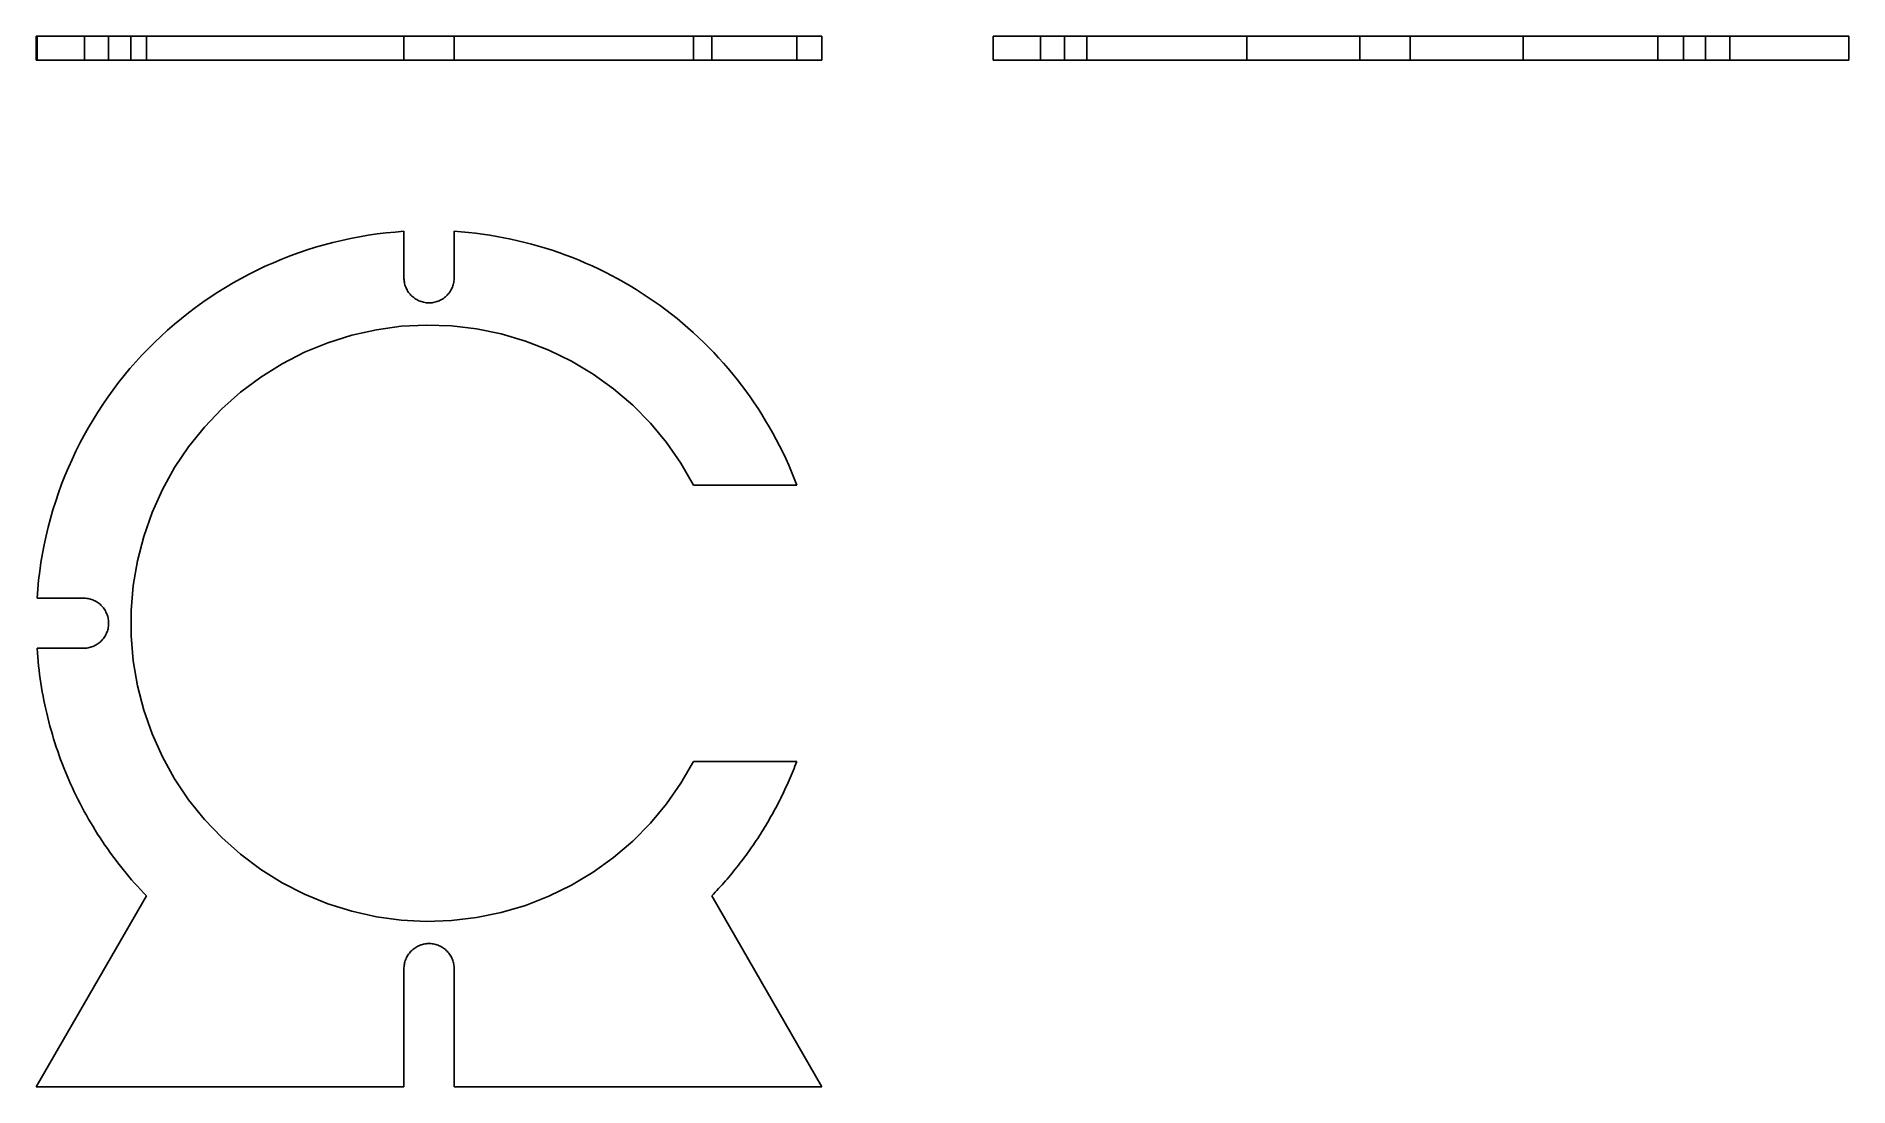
# Model space of a CAD drawing. Extents: x 0 to 2.93, y 0 to 1.7.
import ezdxf

# ---------------------------------------------------------------- set-up
doc = ezdxf.new("R2010")
doc.units = 0
doc.linetypes.add('HIDDEN', pattern=[0.069202, 0.046158, -0.023044])
for name, color, linetype in [('FRONT', 7, 'CONTINUOUS'), ('FRONT_HID', 7, 'HIDDEN'), ('LEFT', 7, 'CONTINUOUS'), ('LEFT_HID', 7, 'HIDDEN'), ('TOP', 7, 'CONTINUOUS')]:
    doc.layers.add(name, color=color, linetype=linetype)

msp = doc.modelspace()

# ---------------------------------------------------------------- linework, layer by layer
at = {"layer": 'FRONT'}
for p, q in [((0.001297, 1.699692), (0, 1.699692)), ((0, 1.660864), (0, 1.699692)), ((0.001297, 1.699692), (0.594772, 1.699692)), ((0.001297, 1.660864), (0.001297, 1.699692)), ((0.001297, 1.660864), (0.001297, 1.699692)), ((0.675929, 1.699692), (0.594772, 1.699692)), ((0.594772, 1.660864), (0.594772, 1.699692)), ((0.675929, 1.699692), (1.230067, 1.699692)), ((0.675929, 1.660864), (0.675929, 1.699692)), ((1.230067, 1.660864), (1.230067, 1.699692)), ((1.270701, 1.699692), (1.230067, 1.699692)), ((1.270701, 1.660864), (1.270701, 1.699692)), ((0.001297, 1.660864), (0, 1.660864)), ((0.001297, 1.660864), (0.594772, 1.660864)), ((0.594772, 1.660864), (0.675929, 1.660864)), ((0.675929, 1.660864), (1.230067, 1.660864)), ((1.270701, 1.660864), (1.230067, 1.660864))]:
    msp.add_line(p, q, dxfattribs=at)
at = {"layer": 'FRONT_HID', "linetype": 'HIDDEN'}
for p, q in [((0, 1.699692), (0.594772, 1.699692)), ((0.001297, 1.699692), (0.074958, 1.699692)), ((0.074958, 1.699692), (0.001297, 1.699692)), ((0.178243, 1.699692), (0.001297, 1.699692)), ((0.178243, 1.699692), (0.001297, 1.699692)), ((0.074958, 1.699692), (0.077908, 1.699692)), ((0.077908, 1.699692), (0.074958, 1.699692)), ((0.077908, 1.699692), (0.117038, 1.699692)), ((0.117038, 1.699692), (0.077908, 1.699692)), ((0.077908, 1.660864), (0.077908, 1.699692)), ((0.077908, 1.660864), (0.077908, 1.699692)), ((0.117038, 1.699692), (0.117038, 1.660864)), ((1.062912, 1.699692), (0.152866, 1.699692)), ((0.152866, 1.699692), (1.062912, 1.699692)), ((0.152866, 1.699692), (0.152866, 1.660864)), ((0.594772, 1.699692), (0.178243, 1.699692)), ((0.178243, 1.660864), (0.178243, 1.699692)), ((1.092458, 1.699692), (0.675929, 1.699692)), ((0.675929, 1.699692), (1.270701, 1.699692)), ((1.062912, 1.660864), (1.062912, 1.699692)), ((1.062912, 1.699692), (1.230067, 1.699692)), ((1.062912, 1.660864), (1.062912, 1.699692)), ((1.230067, 1.699692), (1.062912, 1.699692)), ((1.230067, 1.699692), (1.092458, 1.699692)), ((1.092458, 1.660864), (1.092458, 1.699692)), ((1.230067, 1.699692), (1.092458, 1.699692)), ((0, 1.660864), (0.594772, 1.660864)), ((0.074958, 1.660864), (0.001297, 1.660864)), ((0.001297, 1.660864), (0.074958, 1.660864)), ((0.178243, 1.660864), (0.001297, 1.660864)), ((0.178243, 1.660864), (0.001297, 1.660864)), ((0.077908, 1.660864), (0.074958, 1.660864)), ((0.074958, 1.660864), (0.077908, 1.660864)), ((0.077908, 1.660864), (0.117038, 1.660864)), ((0.117038, 1.660864), (0.077908, 1.660864)), ((1.062912, 1.660864), (0.152866, 1.660864)), ((0.152866, 1.660864), (1.062912, 1.660864)), ((0.594772, 1.660864), (0.178243, 1.660864)), ((1.092458, 1.660864), (0.675929, 1.660864)), ((0.675929, 1.660864), (1.270701, 1.660864)), ((1.062912, 1.660864), (1.230067, 1.660864)), ((1.230067, 1.660864), (1.062912, 1.660864)), ((1.230067, 1.660864), (1.092458, 1.660864)), ((1.230067, 1.660864), (1.092458, 1.660864))]:
    msp.add_line(p, q, dxfattribs=at)
at = {"layer": 'LEFT'}
for p, q in [((2.140986, 1.699692), (1.547511, 1.699692)), ((1.547511, 1.660864), (1.547511, 1.699692)), ((1.547511, 1.660864), (1.547511, 1.699692)), ((2.140986, 1.699692), (2.222143, 1.699692)), ((2.140986, 1.660864), (2.140986, 1.699692)), ((2.622839, 1.699692), (2.222143, 1.699692)), ((2.222143, 1.660864), (2.222143, 1.699692)), ((2.622839, 1.660864), (2.622839, 1.699692)), ((2.622839, 1.699692), (2.931565, 1.699692)), ((2.931565, 1.660864), (2.931565, 1.699692)), ((2.140986, 1.660864), (1.547511, 1.660864)), ((2.222143, 1.660864), (2.140986, 1.660864)), ((2.622839, 1.660864), (2.222143, 1.660864)), ((2.622839, 1.660864), (2.931565, 1.660864))]:
    msp.add_line(p, q, dxfattribs=at)
at = {"layer": 'LEFT_HID', "linetype": 'HIDDEN'}
for p, q in [((1.547511, 1.699692), (1.957998, 1.699692)), ((1.547511, 1.699692), (1.621172, 1.699692)), ((1.621172, 1.699692), (1.547511, 1.699692)), ((1.621172, 1.699692), (1.624122, 1.699692)), ((1.624122, 1.699692), (1.621172, 1.699692)), ((1.624122, 1.699692), (1.663252, 1.699692)), ((1.663252, 1.699692), (1.624122, 1.699692)), ((1.624122, 1.660864), (1.624122, 1.699692)), ((1.624122, 1.660864), (1.624122, 1.699692)), ((1.663252, 1.699692), (1.663252, 1.660864)), ((1.957998, 1.699692), (1.69908, 1.699692)), ((1.69908, 1.699692), (2.664049, 1.699692)), ((1.69908, 1.699692), (1.69908, 1.660864)), ((1.957998, 1.660864), (1.957998, 1.699692)), ((1.957998, 1.660864), (1.957998, 1.699692)), ((2.405131, 1.660864), (2.405131, 1.699692)), ((2.405131, 1.660864), (2.405131, 1.699692)), ((2.664049, 1.699692), (2.405131, 1.699692)), ((2.405131, 1.699692), (2.622839, 1.699692)), ((2.815618, 1.699692), (2.622839, 1.699692)), ((2.622839, 1.699692), (2.815618, 1.699692)), ((2.664049, 1.699692), (2.664049, 1.660864)), ((2.739007, 1.699692), (2.699877, 1.699692)), ((2.699877, 1.699692), (2.739007, 1.699692)), ((2.699877, 1.699692), (2.699877, 1.660864)), ((2.741957, 1.699692), (2.739007, 1.699692)), ((2.739007, 1.699692), (2.741957, 1.699692)), ((2.739007, 1.660864), (2.739007, 1.699692)), ((2.739007, 1.660864), (2.739007, 1.699692)), ((2.815618, 1.699692), (2.741957, 1.699692)), ((2.741957, 1.699692), (2.815618, 1.699692)), ((2.815618, 1.699692), (2.931565, 1.699692)), ((2.931565, 1.699692), (2.815618, 1.699692)), ((1.547511, 1.660864), (1.957998, 1.660864)), ((1.621172, 1.660864), (1.547511, 1.660864)), ((1.547511, 1.660864), (1.621172, 1.660864)), ((1.624122, 1.660864), (1.621172, 1.660864)), ((1.621172, 1.660864), (1.624122, 1.660864)), ((1.624122, 1.660864), (1.663252, 1.660864)), ((1.663252, 1.660864), (1.624122, 1.660864)), ((1.957998, 1.660864), (1.69908, 1.660864)), ((1.69908, 1.660864), (2.664049, 1.660864)), ((2.664049, 1.660864), (2.405131, 1.660864)), ((2.405131, 1.660864), (2.622839, 1.660864)), ((2.815618, 1.660864), (2.622839, 1.660864)), ((2.622839, 1.660864), (2.815618, 1.660864)), ((2.739007, 1.660864), (2.699877, 1.660864)), ((2.699877, 1.660864), (2.739007, 1.660864)), ((2.739007, 1.660864), (2.741957, 1.660864)), ((2.741957, 1.660864), (2.739007, 1.660864)), ((2.741957, 1.660864), (2.815618, 1.660864)), ((2.815618, 1.660864), (2.741957, 1.660864)), ((2.931565, 1.660864), (2.815618, 1.660864)), ((2.815618, 1.660864), (2.931565, 1.660864))]:
    msp.add_line(p, q, dxfattribs=at)
at = {"layer": 'TOP'}
for p, q in [((0.536933, 1.377682), (0.551334, 1.379771)), ((0.551334, 1.379771), (0.56578, 1.38153)), ((0.56578, 1.38153), (0.580261, 1.382958)), ((0.580261, 1.382958), (0.594772, 1.384053)), ((0.594772, 1.310392), (0.594772, 1.384053)), ((0.675929, 1.384053), (0.687468, 1.383209)), ((0.675929, 1.384053), (0.675929, 1.310392)), ((0.687468, 1.383209), (0.69899, 1.382155)), ((0.69899, 1.382155), (0.710492, 1.380891)), ((0.710492, 1.380891), (0.721968, 1.379418)), ((0.721968, 1.379418), (0.733415, 1.377737)), ((0.410541, 1.344248), (0.42421, 1.349241)), ((0.42421, 1.349241), (0.437989, 1.353919)), ((0.437989, 1.353919), (0.451872, 1.358281)), ((0.451872, 1.358281), (0.465852, 1.362324)), ((0.465852, 1.362324), (0.47992, 1.366045)), ((0.47992, 1.366045), (0.494069, 1.369443)), ((0.494069, 1.369443), (0.508293, 1.372516)), ((0.508293, 1.372516), (0.522584, 1.375263)), ((0.522584, 1.375263), (0.536933, 1.377682)), ((0.733415, 1.377737), (0.74483, 1.375847)), ((0.74483, 1.375847), (0.756209, 1.373749)), ((0.756209, 1.373749), (0.767547, 1.371445)), ((0.767547, 1.371445), (0.778842, 1.368935)), ((0.778842, 1.368935), (0.790089, 1.366219)), ((0.790089, 1.366219), (0.801285, 1.363299)), ((0.801285, 1.363299), (0.812426, 1.360176)), ((0.812426, 1.360176), (0.823508, 1.35685)), ((0.823508, 1.35685), (0.834528, 1.353323)), ((0.834528, 1.353323), (0.845481, 1.349596)), ((0.845481, 1.349596), (0.856365, 1.34567)), ((0.344108, 1.314666), (0.357117, 1.321188)), ((0.357117, 1.321188), (0.370271, 1.327411)), ((0.370271, 1.327411), (0.383565, 1.33333)), ((0.383565, 1.33333), (0.396991, 1.338944)), ((0.396991, 1.338944), (0.410541, 1.344248)), ((0.856365, 1.34567), (0.867176, 1.341546)), ((0.867176, 1.341546), (0.877909, 1.337227)), ((0.877909, 1.337227), (0.888563, 1.332712)), ((0.888563, 1.332712), (0.899132, 1.328005)), ((0.899132, 1.328005), (0.909614, 1.323105)), ((0.909614, 1.323105), (0.920005, 1.318016)), ((0.293669, 1.285653), (0.306026, 1.293338)), ((0.306026, 1.293338), (0.318556, 1.300737)), ((0.318556, 1.300737), (0.331253, 1.307848)), ((0.331253, 1.307848), (0.344108, 1.314666)), ((0.594772, 1.307442), (0.594772, 1.310392)), ((0.594892, 1.305468), (0.594772, 1.307442)), ((0.595108, 1.303502), (0.594892, 1.305468)), ((0.595419, 1.301549), (0.595108, 1.303502)), ((0.595825, 1.299613), (0.595419, 1.301549)), ((0.596325, 1.2977), (0.595825, 1.299613)), ((0.596918, 1.295813), (0.596325, 1.2977)), ((0.597602, 1.293957), (0.596918, 1.295813)), ((0.598375, 1.292136), (0.597602, 1.293957)), ((0.599236, 1.290356), (0.598375, 1.292136)), ((0.600183, 1.288619), (0.599236, 1.290356)), ((0.671465, 1.290356), (0.670518, 1.288619)), ((0.672326, 1.292136), (0.671465, 1.290356)), ((0.673099, 1.293957), (0.672326, 1.292136)), ((0.673783, 1.295813), (0.673099, 1.293957)), ((0.674375, 1.2977), (0.673783, 1.295813)), ((0.674875, 1.299613), (0.674375, 1.2977)), ((0.675281, 1.301549), (0.674875, 1.299613)), ((0.675593, 1.303502), (0.675281, 1.301549)), ((0.675809, 1.305468), (0.675593, 1.303502)), ((0.675929, 1.307442), (0.675809, 1.305468)), ((0.675929, 1.310392), (0.675929, 1.307442)), ((0.920005, 1.318016), (0.930301, 1.312738)), ((0.930301, 1.312738), (0.9405, 1.307273)), ((0.9405, 1.307273), (0.950597, 1.301624)), ((0.950597, 1.301624), (0.96059, 1.295792)), ((0.96059, 1.295792), (0.970475, 1.289779)), ((0.246095, 1.252146), (0.257698, 1.260929)), ((0.257698, 1.260929), (0.269498, 1.269444)), ((0.269498, 1.269444), (0.281491, 1.277687)), ((0.281491, 1.277687), (0.293669, 1.285653)), ((0.601213, 1.286931), (0.600183, 1.288619)), ((0.602324, 1.285295), (0.601213, 1.286931)), ((0.603513, 1.283715), (0.602324, 1.285295)), ((0.604778, 1.282194), (0.603513, 1.283715)), ((0.606116, 1.280737), (0.604778, 1.282194)), ((0.607523, 1.279347), (0.606116, 1.280737)), ((0.608995, 1.278027), (0.607523, 1.279347)), ((0.610531, 1.27678), (0.608995, 1.278027)), ((0.612125, 1.27561), (0.610531, 1.27678)), ((0.613775, 1.274519), (0.612125, 1.27561)), ((0.615475, 1.273509), (0.613775, 1.274519)), ((0.617223, 1.272583), (0.615475, 1.273509)), ((0.619014, 1.271743), (0.617223, 1.272583)), ((0.620843, 1.270992), (0.619014, 1.271743)), ((0.622707, 1.270331), (0.620843, 1.270992)), ((0.624601, 1.269761), (0.622707, 1.270331)), ((0.62652, 1.269284), (0.624601, 1.269761)), ((0.628461, 1.268901), (0.62652, 1.269284)), ((0.630418, 1.268613), (0.628461, 1.268901)), ((0.632386, 1.26842), (0.630418, 1.268613)), ((0.634361, 1.268324), (0.632386, 1.26842)), ((0.636339, 1.268324), (0.634361, 1.268324)), ((0.638315, 1.26842), (0.636339, 1.268324)), ((0.640283, 1.268613), (0.638315, 1.26842)), ((0.64224, 1.268901), (0.640283, 1.268613)), ((0.64418, 1.269284), (0.64224, 1.268901)), ((0.6461, 1.269761), (0.64418, 1.269284)), ((0.647994, 1.270331), (0.6461, 1.269761)), ((0.649857, 1.270992), (0.647994, 1.270331)), ((0.651687, 1.271743), (0.649857, 1.270992)), ((0.653478, 1.272583), (0.651687, 1.271743)), ((0.655225, 1.273509), (0.653478, 1.272583)), ((0.656926, 1.274519), (0.655225, 1.273509)), ((0.658575, 1.27561), (0.656926, 1.274519)), ((0.66017, 1.27678), (0.658575, 1.27561)), ((0.661705, 1.278027), (0.66017, 1.27678)), ((0.663178, 1.279347), (0.661705, 1.278027)), ((0.664585, 1.280737), (0.663178, 1.279347)), ((0.665922, 1.282194), (0.664585, 1.280737)), ((0.667187, 1.283715), (0.665922, 1.282194)), ((0.668377, 1.285295), (0.667187, 1.283715)), ((0.669488, 1.286931), (0.668377, 1.285295)), ((0.670518, 1.288619), (0.669488, 1.286931)), ((0.970475, 1.289779), (0.980249, 1.283587)), ((0.980249, 1.283587), (0.989909, 1.277217)), ((0.989909, 1.277217), (0.999451, 1.270673)), ((0.999451, 1.270673), (1.008872, 1.263957)), ((1.008872, 1.263957), (1.018169, 1.25707)), ((0.212537, 1.224235), (0.223509, 1.233794)), ((0.223509, 1.233794), (0.234697, 1.243099)), ((0.234697, 1.243099), (0.246095, 1.252146)), ((0.631158, 1.232466), (0.590482, 1.230393)), ((0.671863, 1.231101), (0.631158, 1.232466)), ((1.018169, 1.25707), (1.02734, 1.250014)), ((1.02734, 1.250014), (1.03638, 1.242793)), ((1.03638, 1.242793), (1.045287, 1.235409)), ((1.045287, 1.235409), (1.054059, 1.227863)), ((0.180974, 1.194086), (0.191264, 1.204376)), ((0.191264, 1.204376), (0.201787, 1.214427)), ((0.201787, 1.214427), (0.212537, 1.224235)), ((0.471521, 1.203818), (0.433831, 1.188384)), ((0.510379, 1.216018), (0.471521, 1.203818)), ((0.550127, 1.224898), (0.510379, 1.216018)), ((0.590482, 1.230393), (0.550127, 1.224898)), ((0.712308, 1.226307), (0.671863, 1.231101)), ((0.752204, 1.21812), (0.712308, 1.226307)), ((0.791268, 1.206597), (0.752204, 1.21812)), ((0.829221, 1.19182), (0.791268, 1.206597)), ((1.054059, 1.227863), (1.062691, 1.220159)), ((1.062691, 1.220159), (1.071182, 1.212299)), ((1.071182, 1.212299), (1.079529, 1.204286)), ((1.079529, 1.204286), (1.087728, 1.196122)), ((0.151556, 1.161841), (0.161115, 1.172813)), ((0.161115, 1.172813), (0.170923, 1.183563)), ((0.170923, 1.183563), (0.180974, 1.194086)), ((0.433831, 1.188384), (0.397576, 1.169827)), ((0.865792, 1.173896), (0.829221, 1.19182)), ((0.900722, 1.15295), (0.865792, 1.173896)), ((1.087728, 1.196122), (1.095776, 1.18781)), ((1.095776, 1.18781), (1.103673, 1.179353)), ((1.103673, 1.179353), (1.111414, 1.170754)), ((0.133204, 1.139255), (0.142251, 1.150653)), ((0.142251, 1.150653), (0.151556, 1.161841)), ((0.363016, 1.148277), (0.330396, 1.12389)), ((0.397576, 1.169827), (0.363016, 1.148277)), ((0.93376, 1.129134), (0.900722, 1.15295)), ((1.111414, 1.170754), (1.118997, 1.162015)), ((1.118997, 1.162015), (1.126419, 1.153139)), ((1.126419, 1.153139), (1.133679, 1.14413)), ((1.133679, 1.14413), (1.140774, 1.13499)), ((0.107663, 1.10386), (0.115906, 1.115852)), ((0.115906, 1.115852), (0.124421, 1.127653)), ((0.124421, 1.127653), (0.133204, 1.139255)), ((0.330396, 1.12389), (0.29995, 1.096839)), ((0.964673, 1.102616), (0.93376, 1.129134)), ((1.140774, 1.13499), (1.147701, 1.125722)), ((1.147701, 1.125722), (1.154458, 1.11633)), ((1.154458, 1.11633), (1.161043, 1.106816)), ((0.092013, 1.079324), (0.099698, 1.091681)), ((0.099698, 1.091681), (0.107663, 1.10386)), ((0.29995, 1.096839), (0.271893, 1.067316)), ((0.993238, 1.073585), (0.964673, 1.102616)), ((1.161043, 1.106816), (1.167453, 1.097184)), ((1.167453, 1.097184), (1.173687, 1.087437)), ((1.173687, 1.087437), (1.179743, 1.077577)), ((0.077502, 1.054098), (0.084613, 1.066794)), ((0.084613, 1.066794), (0.092013, 1.079324)), ((0.271893, 1.067316), (0.246426, 1.035533)), ((1.019254, 1.042249), (0.993238, 1.073585)), ((1.179743, 1.077577), (1.185618, 1.06761)), ((1.185618, 1.06761), (1.19131, 1.057536)), ((1.19131, 1.057536), (1.196818, 1.047361)), ((0.05794, 1.015079), (0.064162, 1.028233)), ((0.064162, 1.028233), (0.070684, 1.041242)), ((0.070684, 1.041242), (0.077502, 1.054098)), ((0.246426, 1.035533), (0.223731, 1.001714)), ((1.042533, 1.00883), (1.019254, 1.042249)), ((1.196818, 1.047361), (1.20214, 1.037087)), ((1.20214, 1.037087), (1.207274, 1.026718)), ((1.207274, 1.026718), (1.212218, 1.016258)), ((0.046407, 0.98836), (0.05202, 1.001785)), ((0.05202, 1.001785), (0.05794, 1.015079)), ((0.223731, 1.001714), (0.203968, 0.966102)), ((1.062912, 0.973567), (1.042533, 1.00883)), ((1.212218, 1.016258), (1.216971, 1.005709)), ((1.216971, 1.005709), (1.221531, 0.995075)), ((0.036109, 0.96114), (0.041102, 0.974809)), ((0.041102, 0.974809), (0.046407, 0.98836)), ((1.230067, 0.973567), (1.062912, 0.973567)), ((1.221531, 0.995075), (1.225897, 0.98436)), ((1.225897, 0.98436), (1.230067, 0.973567)), ((0.027069, 0.933478), (0.031431, 0.947361)), ((0.031431, 0.947361), (0.036109, 0.96114)), ((0.203968, 0.966102), (0.187279, 0.928951)), ((0.019305, 0.905431), (0.023027, 0.919499)), ((0.023027, 0.919499), (0.027069, 0.933478)), ((0.187279, 0.928951), (0.173783, 0.890524)), ((0.012834, 0.877057), (0.015907, 0.891281)), ((0.015907, 0.891281), (0.019305, 0.905431)), ((0.173783, 0.890524), (0.163576, 0.851095)), ((0.007669, 0.848417), (0.010087, 0.862767)), ((0.010087, 0.862767), (0.012834, 0.877057)), ((0.163576, 0.851095), (0.156731, 0.810947)), ((0.00382, 0.819571), (0.005579, 0.834016)), ((0.005579, 0.834016), (0.007669, 0.848417)), ((0.001297, 0.790578), (0.002393, 0.805089)), ((0.002393, 0.805089), (0.00382, 0.819571)), ((0.156731, 0.810947), (0.153296, 0.770364)), ((0.001297, 0.790578), (0.074958, 0.790578)), ((0.074958, 0.790578), (0.077908, 0.790578)), ((0.077908, 0.790578), (0.079882, 0.790458)), ((0.079882, 0.790458), (0.081848, 0.790242)), ((0.081848, 0.790242), (0.083802, 0.789931)), ((0.083802, 0.789931), (0.085737, 0.789525)), ((0.085737, 0.789525), (0.087651, 0.789025)), ((0.087651, 0.789025), (0.089538, 0.788432)), ((0.089538, 0.788432), (0.091394, 0.787749)), ((0.091394, 0.787749), (0.093214, 0.786975)), ((0.093214, 0.786975), (0.094995, 0.786114)), ((0.094995, 0.786114), (0.096731, 0.785168)), ((0.096731, 0.785168), (0.098419, 0.784138)), ((0.098419, 0.784138), (0.100056, 0.783027)), ((0.100056, 0.783027), (0.101636, 0.781837)), ((0.101636, 0.781837), (0.103156, 0.780572)), ((0.103156, 0.780572), (0.104613, 0.779235)), ((0.104613, 0.779235), (0.106003, 0.777828)), ((0.106003, 0.777828), (0.107323, 0.776355)), ((0.107323, 0.776355), (0.10857, 0.774819)), ((0.10857, 0.774819), (0.10974, 0.773225)), ((0.10974, 0.773225), (0.110832, 0.771576)), ((0.110832, 0.771576), (0.111841, 0.769875)), ((0.111841, 0.769875), (0.112767, 0.768127)), ((0.112767, 0.768127), (0.113607, 0.766337)), ((0.113607, 0.766337), (0.114358, 0.764507)), ((0.114358, 0.764507), (0.11502, 0.762643)), ((0.11502, 0.762643), (0.11559, 0.760749)), ((0.153296, 0.770364), (0.153296, 0.729636)), ((0.113607, 0.733663), (0.112767, 0.731873)), ((0.114358, 0.735493), (0.113607, 0.733663)), ((0.11502, 0.737357), (0.114358, 0.735493)), ((0.11559, 0.739251), (0.11502, 0.737357)), ((0.11559, 0.760749), (0.116067, 0.75883)), ((0.116067, 0.74117), (0.11559, 0.739251)), ((0.116067, 0.75883), (0.116449, 0.756889)), ((0.116449, 0.743111), (0.116067, 0.74117)), ((0.116449, 0.756889), (0.116737, 0.754933)), ((0.116737, 0.745067), (0.116449, 0.743111)), ((0.116737, 0.754933), (0.11693, 0.752964)), ((0.11693, 0.747036), (0.116737, 0.745067)), ((0.11693, 0.752964), (0.117026, 0.750989)), ((0.117026, 0.749011), (0.11693, 0.747036)), ((0.117026, 0.750989), (0.117026, 0.749011)), ((0.074958, 0.709422), (0.001297, 0.709422)), ((0.00179, 0.70234), (0.001297, 0.709422)), ((0.077908, 0.709422), (0.074958, 0.709422)), ((0.079882, 0.709542), (0.077908, 0.709422)), ((0.081848, 0.709758), (0.079882, 0.709542)), ((0.083802, 0.710069), (0.081848, 0.709758)), ((0.085737, 0.710475), (0.083802, 0.710069)), ((0.087651, 0.710975), (0.085737, 0.710475)), ((0.089538, 0.711568), (0.087651, 0.710975)), ((0.091394, 0.712251), (0.089538, 0.711568)), ((0.093214, 0.713025), (0.091394, 0.712251)), ((0.094995, 0.713886), (0.093214, 0.713025)), ((0.096731, 0.714832), (0.094995, 0.713886)), ((0.098419, 0.715862), (0.096731, 0.714832)), ((0.100056, 0.716973), (0.098419, 0.715862)), ((0.101636, 0.718163), (0.100056, 0.716973)), ((0.103156, 0.719428), (0.101636, 0.718163)), ((0.104613, 0.720765), (0.103156, 0.719428)), ((0.106003, 0.722172), (0.104613, 0.720765)), ((0.107323, 0.723645), (0.106003, 0.722172)), ((0.10857, 0.725181), (0.107323, 0.723645)), ((0.10974, 0.726775), (0.10857, 0.725181)), ((0.110832, 0.728424), (0.10974, 0.726775)), ((0.111841, 0.730125), (0.110832, 0.728424)), ((0.112767, 0.731873), (0.111841, 0.730125)), ((0.153296, 0.729636), (0.156731, 0.689053)), ((0.002362, 0.695265), (0.00179, 0.70234)), ((0.003013, 0.688197), (0.002362, 0.695265)), ((0.003743, 0.681136), (0.003013, 0.688197)), ((0.004552, 0.674084), (0.003743, 0.681136)), ((0.156731, 0.689053), (0.163576, 0.648905)), ((0.005439, 0.667041), (0.004552, 0.674084)), ((0.006405, 0.660009), (0.005439, 0.667041)), ((0.00745, 0.652988), (0.006405, 0.660009)), ((0.008573, 0.645979), (0.00745, 0.652988)), ((0.009774, 0.638983), (0.008573, 0.645979)), ((0.163576, 0.648905), (0.173783, 0.609476)), ((0.011054, 0.632001), (0.009774, 0.638983)), ((0.012411, 0.625033), (0.011054, 0.632001)), ((0.013846, 0.618081), (0.012411, 0.625033)), ((0.015359, 0.611146), (0.013846, 0.618081)), ((0.016949, 0.604228), (0.015359, 0.611146)), ((0.018616, 0.597328), (0.016949, 0.604228)), ((0.02036, 0.590447), (0.018616, 0.597328)), ((0.022181, 0.583587), (0.02036, 0.590447)), ((0.173783, 0.609476), (0.187279, 0.571049)), ((0.024079, 0.576746), (0.022181, 0.583587)), ((0.026052, 0.569928), (0.024079, 0.576746)), ((0.028102, 0.563132), (0.026052, 0.569928)), ((0.030228, 0.556359), (0.028102, 0.563132)), ((0.187279, 0.571049), (0.203968, 0.533898)), ((0.032429, 0.549611), (0.030228, 0.556359)), ((0.034705, 0.542887), (0.032429, 0.549611)), ((0.037057, 0.53619), (0.034705, 0.542887)), ((0.039483, 0.529519), (0.037057, 0.53619)), ((0.041983, 0.522875), (0.039483, 0.529519)), ((0.203968, 0.533898), (0.223731, 0.498286)), ((0.044558, 0.51626), (0.041983, 0.522875)), ((0.047206, 0.509675), (0.044558, 0.51626)), ((0.049928, 0.503119), (0.047206, 0.509675)), ((0.052722, 0.496594), (0.049928, 0.503119)), ((1.042533, 0.49117), (1.062912, 0.526433)), ((1.062912, 0.526433), (1.230067, 0.526433)), ((1.219319, 0.499699), (1.217685, 0.49592)), ((1.220928, 0.503488), (1.219319, 0.499699)), ((1.222513, 0.507287), (1.220928, 0.503488)), ((1.224074, 0.511096), (1.222513, 0.507287)), ((1.225609, 0.514916), (1.224074, 0.511096)), ((1.22712, 0.518745), (1.225609, 0.514916)), ((1.228606, 0.522584), (1.22712, 0.518745)), ((1.230067, 0.526433), (1.228606, 0.522584)), ((0.05559, 0.4901), (0.052722, 0.496594)), ((0.05853, 0.483639), (0.05559, 0.4901)), ((0.061542, 0.477211), (0.05853, 0.483639)), ((0.064625, 0.470818), (0.061542, 0.477211)), ((0.06778, 0.464459), (0.064625, 0.470818)), ((0.223731, 0.498286), (0.246426, 0.464467)), ((1.019254, 0.457751), (1.042533, 0.49117)), ((1.205566, 0.469779), (1.203739, 0.46609)), ((1.20737, 0.473479), (1.205566, 0.469779)), ((1.209149, 0.477191), (1.20737, 0.473479)), ((1.210905, 0.480915), (1.209149, 0.477191)), ((1.212636, 0.48465), (1.210905, 0.480915)), ((1.214344, 0.488396), (1.212636, 0.48465)), ((1.216026, 0.492153), (1.214344, 0.488396)), ((1.217685, 0.49592), (1.216026, 0.492153)), ((0.071005, 0.458136), (0.06778, 0.464459)), ((0.074301, 0.451849), (0.071005, 0.458136)), ((0.077667, 0.445599), (0.074301, 0.451849)), ((0.081103, 0.439388), (0.077667, 0.445599)), ((0.246426, 0.464467), (0.271893, 0.432684)), ((0.993238, 0.426415), (1.019254, 0.457751)), ((1.190282, 0.440611), (1.188265, 0.437022)), ((1.192275, 0.444214), (1.190282, 0.440611)), ((1.194244, 0.447828), (1.192275, 0.444214)), ((1.19619, 0.451456), (1.194244, 0.447828)), ((1.198113, 0.455096), (1.19619, 0.451456)), ((1.200012, 0.458749), (1.198113, 0.455096)), ((1.201887, 0.462413), (1.200012, 0.458749)), ((1.203739, 0.46609), (1.201887, 0.462413)), ((0.084608, 0.433215), (0.081103, 0.439388)), ((0.088181, 0.427082), (0.084608, 0.433215)), ((0.091823, 0.420989), (0.088181, 0.427082)), ((0.095533, 0.414937), (0.091823, 0.420989)), ((0.09931, 0.408927), (0.095533, 0.414937)), ((0.271893, 0.432684), (0.29995, 0.403161)), ((0.964673, 0.397384), (0.993238, 0.426415)), ((1.173506, 0.412275), (1.171307, 0.408796)), ((1.175683, 0.415769), (1.173506, 0.412275)), ((1.177838, 0.419277), (1.175683, 0.415769)), ((1.179969, 0.422799), (1.177838, 0.419277)), ((1.182078, 0.426335), (1.179969, 0.422799)), ((1.184163, 0.429884), (1.182078, 0.426335)), ((1.186226, 0.433446), (1.184163, 0.429884)), ((1.188265, 0.437022), (1.186226, 0.433446)), ((0.103154, 0.402959), (0.09931, 0.408927)), ((0.107064, 0.397035), (0.103154, 0.402959)), ((0.111041, 0.391155), (0.107064, 0.397035)), ((0.115083, 0.38532), (0.111041, 0.391155)), ((0.119189, 0.37953), (0.115083, 0.38532)), ((0.29995, 0.403161), (0.330396, 0.37611)), ((0.93376, 0.370866), (0.964673, 0.397384)), ((1.152909, 0.381485), (1.15051, 0.378139)), ((1.155286, 0.384846), (1.152909, 0.381485)), ((1.157641, 0.388223), (1.155286, 0.384846)), ((1.159974, 0.391614), (1.157641, 0.388223)), ((1.162285, 0.395021), (1.159974, 0.391614)), ((1.164574, 0.398443), (1.162285, 0.395021)), ((1.166841, 0.401879), (1.164574, 0.398443)), ((1.169085, 0.40533), (1.166841, 0.401879)), ((1.171307, 0.408796), (1.169085, 0.40533)), ((0.123361, 0.373787), (0.119189, 0.37953)), ((0.127596, 0.36809), (0.123361, 0.373787)), ((0.131894, 0.362441), (0.127596, 0.36809)), ((0.136255, 0.356841), (0.131894, 0.362441)), ((0.140679, 0.351289), (0.136255, 0.356841)), ((0.330396, 0.37611), (0.363016, 0.351723)), ((0.900722, 0.34705), (0.93376, 0.370866)), ((1.130552, 0.351948), (1.127962, 0.348748)), ((1.13312, 0.355165), (1.130552, 0.351948)), ((1.135668, 0.358398), (1.13312, 0.355165)), ((1.138195, 0.361648), (1.135668, 0.358398)), ((1.140701, 0.364914), (1.138195, 0.361648)), ((1.143185, 0.368197), (1.140701, 0.364914)), ((1.145648, 0.371495), (1.143185, 0.368197)), ((1.14809, 0.374809), (1.145648, 0.371495)), ((1.15051, 0.378139), (1.14809, 0.374809)), ((0.145164, 0.345787), (0.140679, 0.351289)), ((0.149711, 0.340336), (0.145164, 0.345787)), ((0.154318, 0.334936), (0.149711, 0.340336)), ((0.158985, 0.329588), (0.154318, 0.334936)), ((0.163712, 0.324292), (0.158985, 0.329588)), ((0.168498, 0.319049), (0.163712, 0.324292)), ((0.363016, 0.351723), (0.397576, 0.330173)), ((0.397576, 0.330173), (0.433831, 0.311616)), ((0.829221, 0.30818), (0.865792, 0.326104)), ((0.865792, 0.326104), (0.900722, 0.34705)), ((1.106511, 0.323764), (1.10374, 0.32072)), ((1.109263, 0.326825), (1.106511, 0.323764)), ((1.111995, 0.329905), (1.109263, 0.326825)), ((1.114707, 0.333002), (1.111995, 0.329905)), ((1.117399, 0.336117), (1.114707, 0.333002)), ((1.12007, 0.339249), (1.117399, 0.336117)), ((1.122721, 0.342398), (1.12007, 0.339249)), ((1.125352, 0.345564), (1.122721, 0.342398)), ((1.127962, 0.348748), (1.125352, 0.345564)), ((0.178243, 0.308726), (0, 0)), ((0.173341, 0.31386), (0.168498, 0.319049)), ((0.178243, 0.308726), (0.173341, 0.31386)), ((0.433831, 0.311616), (0.471521, 0.296182)), ((0.471521, 0.296182), (0.510379, 0.283982)), ((0.752204, 0.28188), (0.791268, 0.293403)), ((0.791268, 0.293403), (0.829221, 0.30818)), ((1.095307, 0.311697), (1.092458, 0.308726)), ((1.270701, 0), (1.092458, 0.308726)), ((1.098138, 0.314686), (1.095307, 0.311697)), ((1.100948, 0.317694), (1.098138, 0.314686)), ((1.10374, 0.32072), (1.100948, 0.317694)), ((0.510379, 0.283982), (0.550127, 0.275102)), ((0.550127, 0.275102), (0.590482, 0.269607)), ((0.590482, 0.269607), (0.631158, 0.267534)), ((0.631158, 0.267534), (0.671863, 0.268899)), ((0.671863, 0.268899), (0.712308, 0.273693)), ((0.712308, 0.273693), (0.752204, 0.28188)), ((0.596918, 0.204187), (0.597602, 0.206043)), ((0.597602, 0.206043), (0.598375, 0.207864)), ((0.598375, 0.207864), (0.599236, 0.209644)), ((0.599236, 0.209644), (0.600183, 0.211381)), ((0.600183, 0.211381), (0.601213, 0.213069)), ((0.601213, 0.213069), (0.602324, 0.214705)), ((0.602324, 0.214705), (0.603513, 0.216285)), ((0.603513, 0.216285), (0.604778, 0.217806)), ((0.604778, 0.217806), (0.606116, 0.219263)), ((0.606116, 0.219263), (0.607523, 0.220653)), ((0.607523, 0.220653), (0.608995, 0.221973)), ((0.608995, 0.221973), (0.610531, 0.22322)), ((0.610531, 0.22322), (0.612125, 0.22439)), ((0.612125, 0.22439), (0.613775, 0.225481)), ((0.613775, 0.225481), (0.615475, 0.226491)), ((0.615475, 0.226491), (0.617223, 0.227417)), ((0.617223, 0.227417), (0.619014, 0.228257)), ((0.619014, 0.228257), (0.620843, 0.229008)), ((0.620843, 0.229008), (0.622707, 0.229669)), ((0.622707, 0.229669), (0.624601, 0.230239)), ((0.624601, 0.230239), (0.62652, 0.230716)), ((0.62652, 0.230716), (0.628461, 0.231099)), ((0.628461, 0.231099), (0.630418, 0.231387)), ((0.630418, 0.231387), (0.632386, 0.23158)), ((0.632386, 0.23158), (0.634361, 0.231676)), ((0.634361, 0.231676), (0.636339, 0.231676)), ((0.636339, 0.231676), (0.638315, 0.23158)), ((0.638315, 0.23158), (0.640283, 0.231387)), ((0.640283, 0.231387), (0.64224, 0.231099)), ((0.64224, 0.231099), (0.64418, 0.230716)), ((0.64418, 0.230716), (0.6461, 0.230239)), ((0.6461, 0.230239), (0.647994, 0.229669)), ((0.647994, 0.229669), (0.649857, 0.229008)), ((0.649857, 0.229008), (0.651687, 0.228257)), ((0.651687, 0.228257), (0.653478, 0.227417)), ((0.653478, 0.227417), (0.655225, 0.226491)), ((0.655225, 0.226491), (0.656926, 0.225481)), ((0.656926, 0.225481), (0.658575, 0.22439)), ((0.658575, 0.22439), (0.66017, 0.22322)), ((0.66017, 0.22322), (0.661705, 0.221973)), ((0.661705, 0.221973), (0.663178, 0.220653)), ((0.663178, 0.220653), (0.664585, 0.219263)), ((0.664585, 0.219263), (0.665922, 0.217806)), ((0.665922, 0.217806), (0.667187, 0.216285)), ((0.667187, 0.216285), (0.668377, 0.214705)), ((0.668377, 0.214705), (0.669488, 0.213069)), ((0.669488, 0.213069), (0.670518, 0.211381)), ((0.670518, 0.211381), (0.671465, 0.209644)), ((0.671465, 0.209644), (0.672326, 0.207864)), ((0.672326, 0.207864), (0.673099, 0.206043)), ((0.673099, 0.206043), (0.673783, 0.204187)), ((0.594772, 0.192558), (0.594892, 0.194532)), ((0.594772, 0.189608), (0.594772, 0.192558)), ((0.594772, 0.115947), (0.594772, 0.189608)), ((0.594892, 0.194532), (0.595108, 0.196498)), ((0.595108, 0.196498), (0.595419, 0.198451)), ((0.595419, 0.198451), (0.595825, 0.200387)), ((0.595825, 0.200387), (0.596325, 0.2023)), ((0.596325, 0.2023), (0.596918, 0.204187)), ((0.673783, 0.204187), (0.674375, 0.2023)), ((0.674375, 0.2023), (0.674875, 0.200387)), ((0.674875, 0.200387), (0.675281, 0.198451)), ((0.675281, 0.198451), (0.675593, 0.196498)), ((0.675593, 0.196498), (0.675809, 0.194532)), ((0.675809, 0.194532), (0.675929, 0.192558)), ((0.675929, 0.192558), (0.675929, 0.189608)), ((0.675929, 0.189608), (0.675929, 0.115947)), ((0.594772, 0), (0.594772, 0.115947)), ((0.675929, 0.115947), (0.675929, 0)), ((0, 0), (0.594772, 0)), ((0.675929, 0), (1.270701, 0))]:
    msp.add_line(p, q, dxfattribs=at)

doc.saveas('drawing.dxf')
